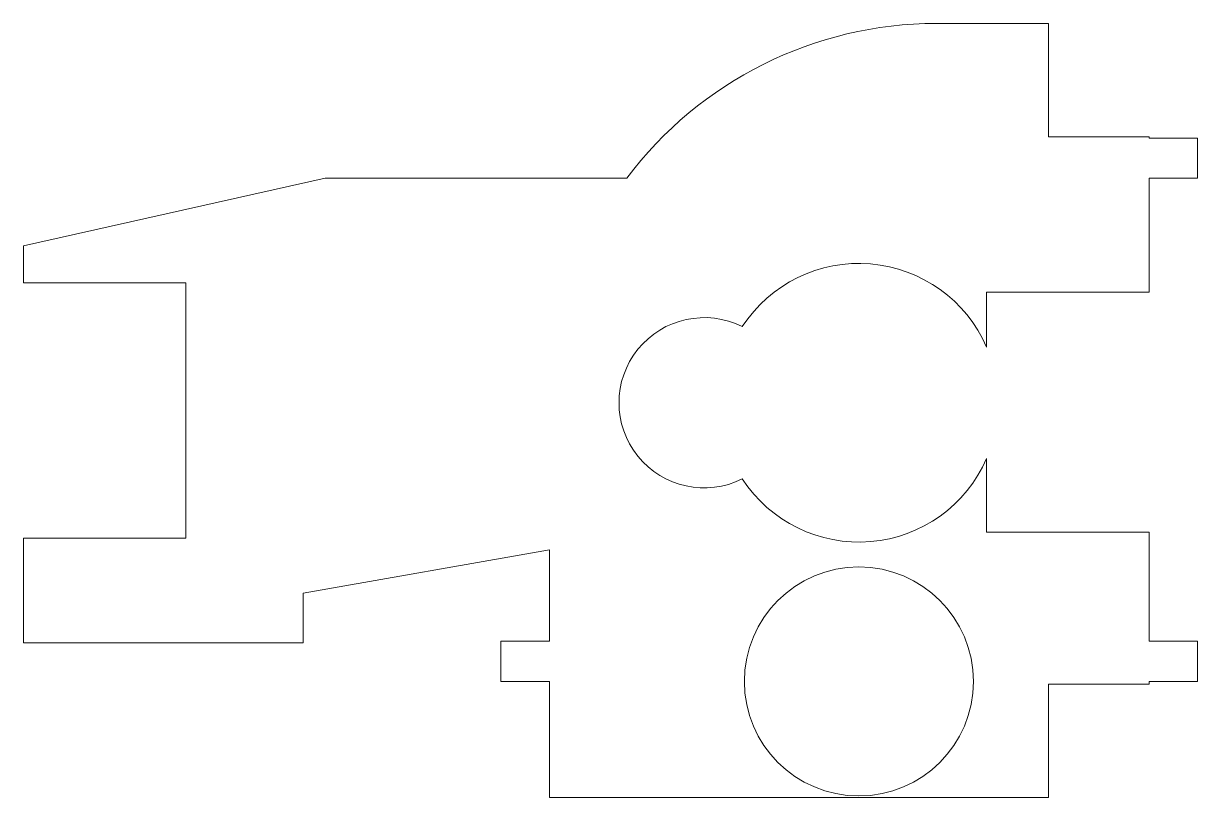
# Model space of a CAD drawing. Header units: inches. Extents: x -1.08 to 0.44, y -0.15 to 0.85.
import ezdxf

# ---------------------------------------------------------------- set-up
doc = ezdxf.new("R2010")
doc.units = ezdxf.units.IN
doc.header["$MEASUREMENT"] = 0

msp = doc.modelspace()

# ---------------------------------------------------------------- linework, layer by layer
at = {"color": 7, "linetype": 'Continuous', "lineweight": 15}
for p, q in [((0.1, 0.85), (0.245, 0.85)), ((0.245, 0.7035), (0.245, 0.85)), ((0.245, 0.7035), (0.375, 0.7035)), ((0.375, 0.7035), (0.375, 0.702)), ((0.375, 0.702), (0.4375, 0.702)), ((0.4375, 0.65), (0.4375, 0.702)), ((-1.0795, 0.5627), (-0.6897, 0.65)), ((-0.3, 0.65), (-0.6897, 0.65)), ((0.375, 0.65), (0.375, 0.503)), ((0.375, 0.65), (0.4375, 0.65)), ((-1.0795, 0.5627), (-1.0795, 0.515)), ((-1.0795, 0.515), (-0.8695, 0.515)), ((-0.8695, 0.515), (-0.8695, 0.185)), ((0.165, 0.503), (0.165, 0.4319)), ((0.375, 0.503), (0.165, 0.503)), ((0.165, 0.2881), (0.165, 0.193)), ((-1.0795, 0.185), (-0.8695, 0.185)), ((-1.0795, 0.185), (-1.0795, 0.05)), ((0.375, 0.193), (0.165, 0.193)), ((0.375, 0.193), (0.375, 0.052)), ((-0.7182, 0.1138), (-0.4, 0.17)), ((-0.4, 0.17), (-0.4, 0.052)), ((-0.7182, 0.05), (-0.7182, 0.1138)), ((-1.0795, 0.05), (-0.7182, 0.05)), ((-0.4625, 0.052), (-0.4, 0.052)), ((-0.4625, 0), (-0.4625, 0.052)), ((0.375, 0.052), (0.4375, 0.052)), ((0.4375, 0), (0.4375, 0.052)), ((-0.4625, 0), (-0.4, 0)), ((-0.4, 0), (-0.4, -0.15)), ((0.375, 0), (0.375, -0.0035)), ((0.375, 0), (0.4375, 0)), ((0.245, -0.15), (0.245, -0.0035)), ((0.245, -0.0035), (0.375, -0.0035)), ((-0.4, -0.15), (0.245, -0.15))]:
    msp.add_line(p, q, dxfattribs=at)
msp.add_circle((0, 0), 0.148, dxfattribs=at)
for centre, radius, start, end in [((0.1, 0.35), 0.5, 90, 143.1301), ((0, 0.36), 0.18, 23.5565, 146.8771), ((-0.2, 0.36), 0.11, 63.402, 296.598), ((0, 0.36), 0.18, 213.1229, 336.4435)]:
    msp.add_arc(centre, radius, start, end, dxfattribs=at)

doc.saveas('drawing.dxf')
